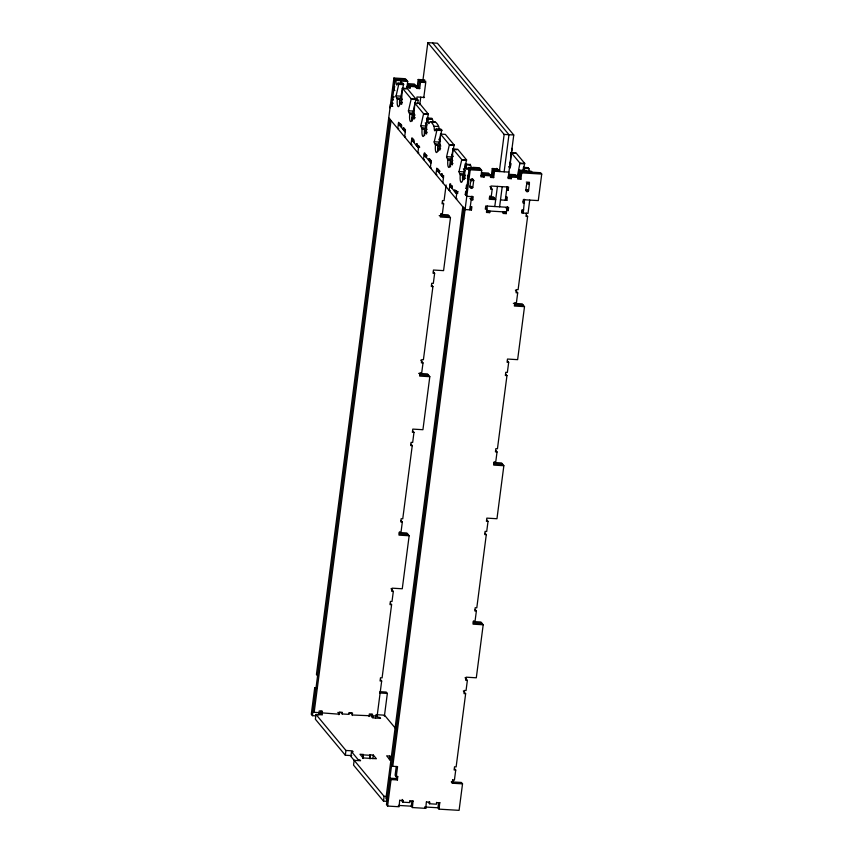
<?xml version="1.0" encoding="UTF-8"?>
<svg xmlns="http://www.w3.org/2000/svg" width="853" height="853" viewBox="0 0 853 853"><rect width="100%" height="100%" fill="white"/><g stroke="black" fill="none" stroke-linecap="round" stroke-linejoin="round"><path stroke-width="1.28" d="M473.692 180.495C471.016 176.528 469.47 185.783 470.398 187.17A1.248 1.162 -39.8 0 0 471.453 188.438A1.248 1.162 -39.8 0 0 472.807 187.319L473.692 180.495L472.509 178.725M415.038 115.102L413.321 113.012L413.172 111.37L416.019 99.119L407.169 88.477L402.36 88.19L401.39 103.885L400.004 102.509A5.8 1.482 -86.6 0 1 397.946 106.476A5.8 1.482 -86.6 0 1 397.327 99.3L395.963 96.496L398.82 83.935L397.893 82.901L397.519 83.594A3.316 0.842 -86.6 0 1 396.528 84.842A3.316 0.842 -86.6 0 1 396.08 81.856L395.856 80.363L393.905 78.018L316.431 674.52L317.583 675.907M427.022 129.517L425.711 127.918L425.572 126.265L428.398 114.142L419.559 103.384L414.761 103.096L413.78 118.791L412.394 117.415A5.8 1.482 -86.6 0 1 410.336 121.382A5.8 1.482 -86.6 0 1 409.728 114.206L408.374 111.082L411.221 98.831L402.36 88.19M433.068 122.619A3.316 0.842 -86.6 0 1 432.983 120.753L431.959 118.29L427.161 118.002L426.18 133.697L424.794 132.322A5.8 1.482 -86.6 0 1 422.736 136.288A5.8 1.482 -86.6 0 1 422.128 129.112L420.774 125.988L423.61 113.737L414.761 103.096M465.599 175.899L463.883 173.799L463.744 172.157L466.58 159.916L457.73 149.275L452.932 148.987L451.951 164.672L450.565 163.307A5.8 1.482 -86.6 0 1 448.507 167.263A5.8 1.482 -86.6 0 1 447.889 160.097L446.546 156.963L449.382 144.722L440.532 134.081L445.33 134.369L454.191 145.01L451.344 157.251L451.482 158.893L452.794 160.492M511.032 152.943L510.105 168.158L508.623 166.676M523.284 171.368L523.475 167.369L528.274 167.657L529.308 170.12A3.316 0.842 -86.6 0 0 529.382 171.997M470.088 164.65L465.322 163.893L464.352 179.578L462.966 178.213A5.8 1.482 -86.6 0 1 460.897 182.169A5.8 1.482 -86.6 0 1 460.289 175.004L458.935 171.869L461.782 159.628L452.932 148.987M515.841 153.231L511.075 152.463L519.935 163.115L524.734 163.403L523.294 169.587M427.161 118.002L428.185 120.465A3.316 0.842 -86.6 0 0 428.632 123.45A3.316 0.842 -86.6 0 0 429.624 122.192C430.029 119.601 434.582 125.924 434.241 127.747A3.316 0.842 -86.6 0 0 434.689 130.733A3.316 0.842 -86.6 0 0 435.68 129.475L436.064 128.782L436.992 129.816L434.124 142.376L435.499 145.191A5.8 1.482 -86.6 0 0 436.107 152.356A5.8 1.482 -86.6 0 0 438.165 148.401L440.564 148.539L437.898 145.33L435.499 145.191M440.532 134.081L439.551 149.765L438.165 148.401M528.274 167.657L526.237 168.02M390.034 107.851L390.461 104.535L392.785 106.412M317.273 687.934L314.714 687.785L311.27 714.292L312.411 715.667L315.279 715.838M394.811 81.259L395.056 79.404L406.572 80.086M312.411 715.667L389.885 119.164M392.017 102.733L391.985 106.369L390.461 104.535L390.845 104.994M394.011 96.698L392.817 96.634L392.785 100.27L392.401 99.812L393.201 99.865M394.854 90.514L394.054 90.461L394.086 86.825L394.886 86.867M337.841 712.383L339.366 714.217L314.181 712.276L391.037 120.54M318.979 712.564L322.402 714.846L315.994 714.462L315.375 719.228L345.326 755.236L351.735 755.619M318.67 714.942L319.193 710.965L322.391 711.157L322.061 713.705M400.707 83.679L401.049 81.067L399.854 79.692M320.749 713.598L321.08 711.061M400.803 124.016L400.004 123.973L399.79 125.562L401.795 125.679M400.004 123.973L400.761 124.89L400.558 126.479L401.752 126.553M393.905 78.018L405.378 78.711L407.713 81.462L406.892 87.827L410.09 88.019L410.293 86.43L407.958 83.669L407.755 85.268L410.09 88.019M404.109 127.993L403.309 127.95L403.106 129.539L404.301 129.613M409.152 85.055L408.896 86.643L406.764 86.516M403.309 127.95L404.066 128.867L403.864 130.456L404.663 130.498M405.506 129.677L404.706 129.624L404.503 131.223L405.303 131.266M407.958 83.669L414.366 84.052L416.701 86.814L416.488 88.403L419.697 88.595L420.518 82.229L418.183 79.478L417.352 85.844L419.697 88.595M412.628 138.239L411.828 138.197L411.007 144.552L411.967 144.615M419.377 80.854L418.503 87.219L415.347 87.027M411.828 138.197L412.596 139.114L412.394 140.702L413.193 140.745M417.703 103.703L418.151 100.259L417.01 98.884M414.036 139.924L413.236 139.881L413.023 141.47L413.822 141.513M338.865 714.718L339.195 712.17L342.394 712.362L342.192 713.95L349.122 714.366L349.335 712.777L352.534 712.969L352.204 715.518M413.79 142.387L413.993 140.798L413.236 139.881M419.772 104.684L420.753 97.135M511.299 178.672L510.147 177.296L510.361 175.697L516.801 176.091L515.66 174.716L509.262 174.332L511.501 177.083L511.299 178.672L508.089 178.48L513.762 134.998L437.429 43.226L427.833 42.65L423.003 79.766L425.679 82.976L423.749 97.828M417.341 143.901L416.541 143.858L416.328 145.447L417.533 145.511M417.096 146.364L417.298 144.775L416.541 143.858M418.738 145.586L417.938 145.532L417.735 147.132L419.729 147.249M417.938 145.532L418.706 146.449L417.874 152.815L418.834 152.879M345.326 755.236L345.945 750.469L315.994 714.462M425.103 153.231L424.304 153.188L423.472 159.543L424.431 159.607M426.5 154.915L425.7 154.862L425.487 156.462L426.297 156.504M426.255 157.378L426.457 155.779L425.7 154.862M345.945 750.469L352.353 750.853L353.11 751.77L351.511 751.674L350.892 756.44L354.24 760.471M429.805 158.893L429.006 158.839L428.803 160.439L429.997 160.503M429.006 158.839L429.773 159.756L429.56 161.356L430.36 161.398M431.202 160.577L430.402 160.524L430.2 162.113L431 162.166M351.511 751.674L358.207 759.714L359.806 759.81L360.563 760.727L354.166 760.343L353.547 765.12L383.498 801.127L387.337 801.362M436.907 174.598L435.936 174.534L436.768 168.169L437.525 169.097L437.322 170.685L438.122 170.728M438.964 169.907L438.165 169.854L437.962 171.442L439.956 171.57M438.719 172.359L438.932 170.771L438.165 169.854M362.738 758.029L363.197 754.447L359.998 754.255L363.058 757.933L376.386 758.733L373.337 755.054L370.138 754.862L369.829 757.251M363.122 758.488L363.197 754.447M369.008 716.52L369.338 713.972L372.537 714.164L372.334 715.752M442.27 173.884L441.47 173.831L441.268 175.419L442.472 175.494M442.035 176.336L442.238 174.748L441.47 173.831M443.677 175.569L442.878 175.515L442.664 177.104L443.464 177.157M442.814 182.798L443.635 176.432L442.878 175.515M370.053 758.903L370.138 754.862M375.523 718.247L375.992 714.665M380.534 679.67L381.675 681.046L377.133 716.04L352.705 715.017L351.18 713.183L348.76 713.033M390.45 603.316L391.591 604.702L382.091 677.868L380.491 677.772L380.075 680.95L381.675 681.046M391.026 588.687L393.318 591.438L392.007 601.514L390.407 601.418L389.992 604.606L391.591 604.702M401.198 520.607L402.339 521.983L401.027 532.059L399.428 531.963L399.012 535.14L409.152 535.748L402.264 588.773L392.135 588.165L391.719 591.342L393.318 591.438M411.114 444.253L412.255 445.629L402.755 518.805L401.155 518.709L400.739 521.887L402.339 521.983M412.831 431L413.972 432.375L412.671 442.451L411.071 442.355L410.656 445.533L412.255 445.629M420.71 360.158L423.003 362.92L421.691 372.985L420.092 372.889L419.676 376.077L429.816 376.685L422.928 429.709L412.788 429.102L412.372 432.279L413.972 432.375M431.767 285.19L432.919 286.565L423.408 359.731L421.808 359.635L421.393 362.824L423.003 362.92M433.495 271.926L434.635 273.312L433.324 283.377L431.725 283.281L431.309 286.469L432.919 286.565M442.515 202.47L443.656 203.846L442.344 213.922L440.745 213.826L440.329 217.003L450.469 217.611L443.581 270.636L433.452 270.028L433.036 273.216L434.635 273.312M446.108 184.984L444.072 200.668L442.472 200.572L442.057 203.75L443.656 203.846M372.868 758.637L373.337 755.054M450.8 184.131L450 184.077L449.168 190.443L450.128 190.496M450.555 186.594L450.757 184.994L450 184.077M452.197 185.815L451.397 185.762L451.194 187.351L451.994 187.404M451.951 188.268L452.165 186.679L451.397 185.762M384.394 716.168L387.347 693.436L386.206 692.06L379.873 691.687M455.694 191.403L454.5 191.328L454.702 189.739L455.47 190.656L455.257 192.245L456.067 192.298M458.104 191.541L456.11 191.424L455.897 193.013L457.901 193.13M456.11 191.424L456.867 192.341L456.046 198.706L457.005 198.76M383.498 801.127L384.117 796.35L354.166 760.343M389.416 759.628L389.874 756.046L386.676 755.854L389.725 759.533M389.789 760.087L389.874 756.046M470.323 198.749L471.187 199.773L472.786 199.869L473.202 196.691L466.794 196.307L465.269 194.473L465.685 191.296L466.484 191.339M467.241 188.886L466.058 188.374L466.474 185.197L467.273 185.24M467.721 179.023L467.753 175.387L468.553 175.43M468.851 170.28L468.894 168.18M463.925 208.185L386.462 804.688L387.603 806.064L399.076 806.757L399.705 800.157M387.603 806.064L391.047 779.557L389.906 778.181L396.304 778.565L397.445 779.941L397.669 776.529M397.861 776.752L396.261 776.656L397.573 766.591L392.764 766.303L470.238 169.8L468.286 167.455L467.796 168.084A3.316 0.842 -86.6 0 1 466.794 169.331A3.316 0.842 -86.6 0 1 466.356 166.346L465.322 163.893M396.261 766.474L395.12 775.281L396.261 776.656M469.875 209.849L471.602 196.595M396.304 778.565L396.72 775.377M470.653 206.458L470.334 208.569L471.474 209.945L471.89 206.767L470.291 206.671M472.786 199.869L471.645 198.493L471.954 196.115M473.948 168.713L472.797 167.337L479.471 167.732L481.71 170.483L480.879 176.848L484.088 177.04L484.291 175.451L482.052 172.701L488.449 173.084L490.688 175.835L490.486 177.424L493.684 177.616L494.516 171.25L492.266 168.499L497.512 168.819M482.052 172.701L481.838 174.289L484.088 177.04M482.937 175.665L483.15 174.076L489.601 174.46M483.193 174.076L482.99 175.665L480.804 175.537M409.845 800.764L409.835 802.588L402.893 802.172L403.096 800.583L402.147 799.432M487.319 206.085L486.487 212.45L489.686 212.642L489.899 211.054M493.684 177.616L491.445 174.865L492.266 168.499M490.411 176.113L492.586 176.24L493.365 169.875L499.965 170.269M492.586 176.24L493.418 169.875M426.383 801.756L425.754 808.356L412.415 807.556L411.263 806.181L411.924 801.084M489.91 186.53L492.192 189.281L491.296 196.169L489.697 196.073L489.291 199.261L495.689 199.645L493.397 196.894L489.558 196.659M412.415 807.556L413.044 800.956M494.793 206.533L497.416 186.391M427.833 42.65L504.155 134.422L499.336 171.538L496.67 168.329M499.591 206.821L502.214 186.679M504.144 171.826L508.964 134.71L432.631 42.938M503.227 211.853L503.025 213.442L506.224 213.634L507.055 207.268M505.296 200.22L507.013 186.967M506.021 196.819L505.744 198.941L506.895 200.316L507.311 197.128L505.701 197.032M507.332 186.743L507.055 188.865L508.207 190.24L508.612 187.063L491.008 186.007L490.592 189.185L492.192 189.281M509.262 174.332L509.049 175.921L510.201 177.296L510.403 175.707M436.523 802.364L436.501 804.187L429.571 803.771L429.581 801.948M506.639 210.456L508.239 210.552L508.655 207.364L485.709 205.989L485.304 209.177L486.903 209.273L485.752 207.887M516.758 176.081L517.899 177.467L517.696 179.055L520.895 179.247L521.727 172.882L519.477 170.131L518.656 176.496L520.895 179.247M438.602 802.684L437.941 807.77L439.082 809.156L459.095 810.35L462.539 783.843L461.388 782.457L451.258 781.86M517.622 177.744L519.797 177.872L520.575 171.506L540.589 172.701L541.73 174.076L538.286 200.594L523.347 199.698L522.932 202.875L524.531 202.971L523.39 201.596M519.797 177.872L520.629 171.506M439.082 809.156L439.721 802.556M523.39 201.958L523.731 199.346M462.539 783.843L452.399 783.235L452.623 779.823M526.429 213.239L526.013 216.417L527.612 216.513L518.112 289.689L516.513 289.594L516.097 292.771L517.696 292.867L516.396 302.943L514.785 302.847L514.38 306.024L524.51 306.632L517.632 359.657L507.492 359.049L507.077 362.237L508.676 362.333L507.364 372.398L505.765 372.303L505.36 375.491L506.959 375.587L497.448 448.753L495.849 448.657L495.444 451.845L497.043 451.941L495.732 462.006L494.132 461.91L493.716 465.098L503.856 465.706L496.968 518.731L486.828 518.123L486.423 521.3L488.023 521.396L486.711 531.472L485.112 531.376L484.696 534.554L486.295 534.65L476.795 607.826L475.196 607.731L474.78 610.908L476.379 611.004L475.068 621.08L473.468 620.984L473.063 624.161L483.193 624.769L476.305 677.794L466.175 677.186L465.759 680.363L467.359 680.459L466.047 690.535L464.448 690.44L464.032 693.628L465.642 693.724L456.131 766.89L454.532 766.794L454.116 769.971L455.726 770.067L454.414 780.143L452.815 780.047M452.73 782.947L453.06 780.356M529.745 200.082L528.028 213.335L521.631 212.951L522.036 209.774L523.635 209.87M402.317 83.882L402.691 83.189L403.618 84.223L400.761 96.784L402.221 99.705M428.398 114.142L423.61 113.737M440.596 129.411L441.79 130.104L438.922 142.995L440.809 146.087M519.935 163.115L517.227 176.997M441.715 130.541L437.717 130.306M454.116 145.447L450.107 145.202M511.437 152.388L512.333 148.497L511.533 148.443M434.422 122.48C434.827 119.889 439.38 126.212 439.05 128.035A3.316 0.842 -86.6 0 0 439.05 129.006M472.594 168.372L473.095 167.742L469.086 167.497M530.747 171.848L531.12 171.165L532.048 172.189M526.184 170.963L530.438 171.176M418.183 79.478L424.73 79.873M419.324 80.854L425.871 81.248M399.854 80.608L395.856 80.363L395.056 79.404L391.612 105.911L391.228 105.452M401.049 81.067L407.713 81.462M420.518 82.229L425.754 82.549M398.82 83.008L402.819 83.253M398.82 83.935L403.618 84.223M399.545 84.415L403.544 84.65M409.099 85.055L415.55 85.439M415.219 85.716L417.352 85.844M410.293 86.43L416.701 86.814M402.317 88.669L406.327 88.904M424.517 97.434L416.968 96.986L416.552 100.164L418.151 100.259M396.005 95.877L400.014 96.112M393.19 97.093L393.99 97.135M396.986 97.967L400.985 98.212M411.221 98.831L416.019 99.119M411.946 99.321L415.944 99.556M397.327 99.3L399.726 99.449L402.403 102.659L400.004 102.509M414.718 103.565L415.518 103.618M392.401 103.192L393.201 103.234M401.145 103.885L401.944 103.938M408.406 110.783L412.404 111.018M409.376 112.873L413.385 113.118M424.346 114.227L428.345 114.462M409.728 114.206L412.127 114.345L414.803 117.565A5.8 1.482 -86.6 0 1 414.665 118.46M412.394 117.415L414.803 117.565M427.118 118.471L431.117 118.716M427.961 118.972L431.97 119.207M413.545 118.791L414.345 118.844M430.925 121.616L434.923 121.851M434.028 126.255L438.026 126.489M420.806 125.69L424.805 125.924M399.961 124.847L399.161 124.794L399.364 123.205L398.596 122.288L397.775 128.654L398.735 128.707M400.761 124.89L401.56 124.933M421.777 127.779L425.775 128.025M436.981 128.899L440.98 129.134M436.992 129.816L441.79 130.104M422.128 129.112L424.527 129.251L427.193 132.471L424.794 132.322M504.155 134.422L513.762 134.998M404.066 128.867L404.876 128.91M425.935 133.697L426.745 133.75M405.601 136.97L404.642 136.906L405.474 130.541L404.706 129.624M412.596 139.114L413.396 139.156M434.177 141.758L438.175 142.003M435.147 143.858L439.146 144.104M449.382 144.722L454.191 145.01M418.706 146.449L419.505 146.503M452.879 149.456L456.888 149.701M511.832 152.986L514.242 153.135M439.306 149.776L440.116 149.829M446.567 156.664L450.576 156.909M427.257 155.832L424.858 155.694L425.061 154.105L424.304 153.188M447.548 158.765L451.546 158.999M461.782 159.628L466.58 159.916M462.507 160.108L466.506 160.353M519.861 163.552L523.859 163.787M447.889 160.097L450.288 160.236L452.367 162.731M509.646 163.797L510.84 163.861A5.8 1.482 -86.6 0 0 510.67 166.122M429.773 159.756L430.573 159.81M450.565 163.307L452.964 163.445M466.133 164.853L470.131 165.098M525.085 168.393L529.084 168.627M451.706 164.682L452.506 164.725M519.477 170.131L526.152 170.536L527.293 171.911M480.612 169.107L469.097 168.425L466.037 195.39M470.238 169.8L481.71 170.483M494.516 171.25L508.942 172.114M521.727 172.882L541.73 174.076M431.309 167.86L430.339 167.806L431.17 161.441L430.402 160.524M437.525 169.097L438.335 169.139M458.967 171.57L462.966 171.816M517.92 175.11L518.72 175.153M438.932 170.771L439.732 170.824M489.313 174.737L491.445 174.865M516.523 176.368L518.656 176.496M459.948 173.671L463.947 173.905M484.291 175.451L490.688 175.835M511.501 177.083L517.899 177.467M508.015 177.168L510.201 177.296M460.289 175.004L462.689 175.142L465.365 178.352L462.966 178.213M468.926 175.889L467.753 175.387M467.337 178.565L468.137 178.618M471.336 178.81L473.66 180.687L471.261 180.548L470.344 179.439M526.29 182.094L529.489 182.286M529.468 182.723L528.274 182.649L529.414 184.035L526.632 183.427M472.807 187.319L470.398 187.17L469.545 186.146M506.597 190.144L508.207 190.24M466.058 188.374L466.858 188.428M455.47 190.656L456.27 190.709M456.867 192.341L457.666 192.394M465.269 194.473L466.069 194.516M489.419 197.96L494.548 198.269M500.487 199.933L506.895 200.316M470.035 198.397L471.645 198.493M387.081 799.922L385.929 798.547L462.784 206.81L465.077 209.561L471.474 209.945M486.69 210.862L506.437 212.045M486.413 211.139L488.545 211.267L489.686 212.642M502.95 212.13L505.083 212.258L506.224 213.634M440.574 214.402L448.177 214.86L450.469 217.611M439.188 215.628L449.328 216.236M513.357 303.348L522.228 303.881L524.51 306.632M514.498 304.724L523.369 305.257M418.652 373.401L427.524 373.934L429.816 376.685M419.793 374.776L428.664 375.309M493.962 462.497L501.564 462.955L503.856 465.706M493.844 463.797L502.705 464.331M399.257 532.539L406.86 532.997L409.152 535.748M399.14 533.839L408.011 534.373M473.298 621.56L480.9 622.018L483.193 624.769M473.18 622.861L482.052 623.394M379.745 692.988L387.347 693.436M339.057 712.458L341.477 712.596M377.207 714.739L384.522 715.177L395.589 728.483M363.581 754.905L370.522 755.321M391.047 779.557L397.445 779.941M384.117 796.35L386.676 796.51M399.897 800.391L403.096 800.583M410.037 800.999L413.236 801.191M426.575 801.991L429.773 802.183M436.715 802.598L439.913 802.79M398.34 805.403L411.263 806.181M424.602 806.981L438.826 807.823M515.884 152.751L524.734 163.403M523.475 167.369L524.499 169.832A3.316 0.842 -86.6 0 0 524.499 170.803M510.84 163.861L509.636 162.379M527.698 189.622L528.551 190.656A1.248 1.162 -39.8 0 1 527.197 191.776A1.248 1.162 -39.8 0 1 526.152 190.518L525.768 190.059M524.563 199.335L523.23 213.047L521.716 211.235M526.472 215.137L527.612 216.513M470.131 164.181L471.155 166.634A3.316 0.842 -86.6 0 0 471.155 167.604M505.978 207.791L508.239 210.552M425.242 122.917L426.948 124.954M438.815 139.231L440.511 141.278M451.536 154.532L453.231 156.568M463.414 168.809L465.109 170.845M398.404 123.877L405.282 132.14M411.636 139.785L418.503 148.049M424.09 154.777L430.968 163.03M436.576 169.768L443.443 178.021M449.808 185.677L456.675 193.93M388.744 117.789L465.077 209.561M515.404 290.116L517.696 292.867M507.535 360.958L508.676 362.333M505.808 374.211L506.959 375.587M495.892 450.565L497.043 451.941M486.871 520.021L488.023 521.396M485.154 533.274L486.295 534.65M475.238 609.628L476.379 611.004M465.066 677.708L467.359 680.459M463.35 690.962L465.642 693.724M454.574 768.692L455.726 770.067M451.536 782.201L452.399 783.235M376.727 715.55L378.188 717.309L379.788 717.405L380.555 718.333L372.548 717.853L371.791 716.936L373.39 717.032L371.183 714.377M428.419 802.396L429.571 803.771M391.623 764.928L392.764 766.303M425.178 807.663L425.754 808.356M341.04 712.575L342.192 713.95M314.714 687.785L315.855 689.16M401.752 800.796L402.893 802.172M313.04 710.901L314.181 712.276M400.654 80.651L400.878 82.144A3.316 0.842 -86.6 0 0 400.878 83.114M471.517 186.37A1.248 1.162 -39.8 0 1 469.502 186.658M527.271 189.718A1.248 1.162 -39.8 0 1 525.843 190.368M438.037 151.386A5.8 1.482 -86.6 0 1 437.898 145.33M450.597 166.847A5.8 1.482 -86.6 0 1 450.288 160.236M462.689 180.527A5.8 1.482 -86.6 0 1 462.689 175.142M399.726 104.834A5.8 1.482 -86.6 0 1 399.726 99.449M412.436 120.955A5.8 1.482 -86.6 0 1 412.127 114.355M424.666 135.318A5.8 1.482 -86.6 0 1 424.527 129.251M529.446 183.64L528.551 190.656L526.152 190.518C525.853 189.153 526.258 180.186 529.446 183.64M507.375 207.044L507.098 209.166L507.396 207.055"/></g></svg>
